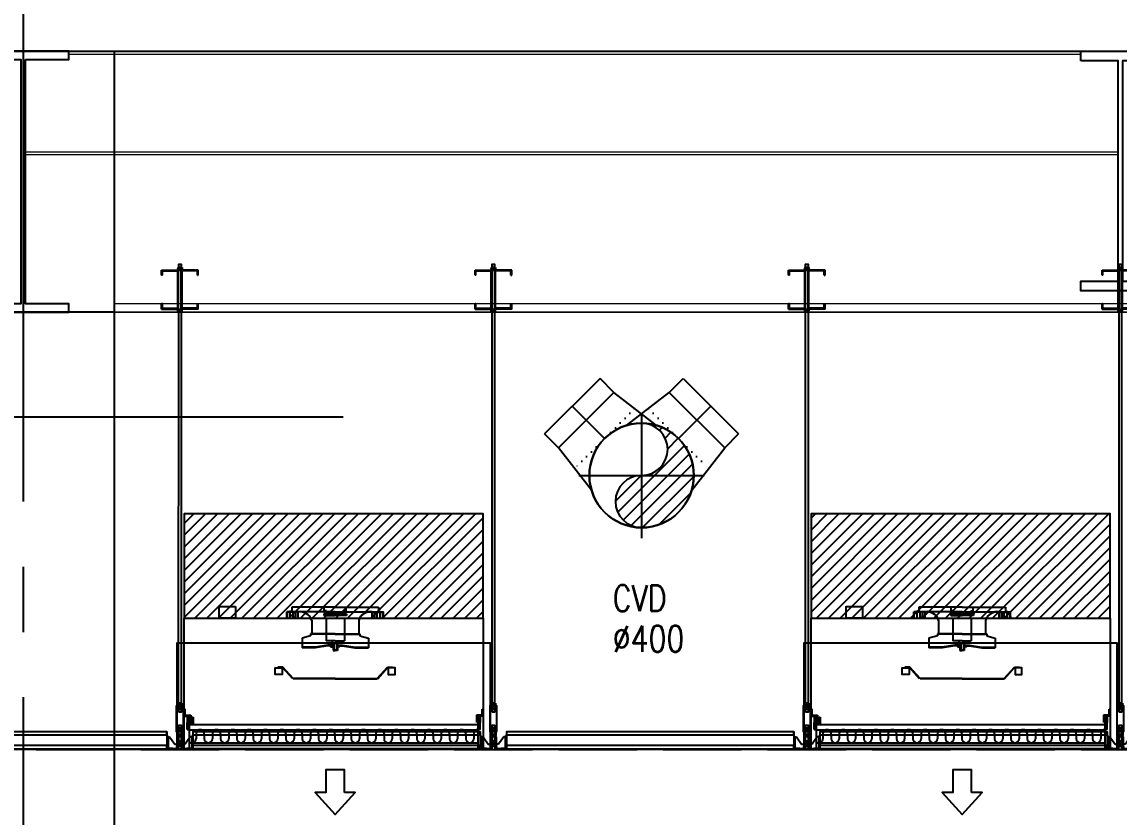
# Model space of a CAD drawing. Extents: x -18489 to 195597, y -1599 to 112111.
# Drawn here: x 20159.5 to 20579.5, y 27059.9 to 27364.5 of the extents above; entities that cross this region are included whole.
import ezdxf
from ezdxf.enums import TextEntityAlignment as Align
from ezdxf.xclip import XClip

# ---------------------------------------------------------------- set-up
doc = ezdxf.new("R2010")
doc.units = 0
doc.header["$LTSCALE"] = 100
doc.header["$XCLIPFRAME"] = 2
for name, pattern in [('188K-SM-07-F10-MECH-CR PIPE-Y2257103$0$AP6A-SM-08-FR1-001-A_AAS 210916$0$CENTER', [50.800000000000004, 31.75, -6.35, 6.35, -6.35]), ('188K-SM-07-F10-MECH-CR PIPE-Y2257103$0$AP6A-SM-08-FR1-001-A_AAS 210916$0$DOT', [0.25, 0, -0.25]), ('188K-SM-07-F10-MECH-CR PIPE-Y2257103$0$AP7P1-SM-08-FNN-300-ARCH-A(6.5)-Y2242201$0$AP6B-SM-08-FNN-300-1.5-ARCH(管橋)-Y2221203$0$14P7-Xfa-Sec-D$0$HIDDEN2', [0.1875, 0.125, -0.0625]), ('188K-SM-07-F10-MECH-CR PIPE-Y2257103$0$CENTER2', [1.125, 0.75, -0.125, 0.125, -0.125]), ('188K-SM-07-F10-MECH-CR PIPE-Y2257103$0$X-S-FAB_SL ALL$0$COL-CEN-LIN', [3.25, 2.5, -0.25, 0.25, -0.25]), ('188K-SM-07-F10-MECH-CR PIPE-Y2257103$0$X-S-FAB_SL ALL$0$HIDDEN', [0.4, 0.3, -0.1]), ('188K-SM-07-F10-MECH-CR PIPE-Y2257103$0$X-S-FAB_SL ALL$0$Wipeout_Contour', [1, 0, -1])]:
    doc.linetypes.add(name, pattern=pattern)
for name, color, linetype in [('188K-SM-07-F10-MECH-CR PIPE-Y2257103$0$0-CF-AAS-CVD', 140, 'Continuous'), ('188K-SM-07-F10-MECH-CR PIPE-Y2257103$0$0-CF-AAS-GEX', 5, 'Continuous'), ('188K-SM-07-F10-MECH-CR PIPE-Y2257103$0$0-dim', 7, 'Continuous'), ('188K-SM-07-F10-MECH-CR PIPE-Y2257103$0$0-FFU', 150, 'Continuous'), ('188K-SM-07-F10-MECH-CR PIPE-Y2257103$0$0-FIRE', 1, 'Continuous'), ('188K-SM-07-F10-MECH-CR PIPE-Y2257103$0$AP6A-SM-08-FR1-001-A_AAS 210916$0$0-Block Center-Line', 1, '188K-SM-07-F10-MECH-CR PIPE-Y2257103$0$AP6A-SM-08-FR1-001-A_AAS 210916$0$CENTER'), ('188K-SM-07-F10-MECH-CR PIPE-Y2257103$0$AP6A-SM-08-FR1-001-A_AAS 210916$0$0-Block Support-Line', 7, '188K-SM-07-F10-MECH-CR PIPE-Y2257103$0$AP6A-SM-08-FR1-001-A_AAS 210916$0$DOT'), ('188K-SM-07-F10-MECH-CR PIPE-Y2257103$0$AP7P1-SM-08-FNN-300-ARCH-A(6.5)-Y2242201$0$AP6B-SM-07-F45-ARCH-CBracing-Y2221203$0$AP6B-SM-08-FNN-320-8-ARCH-Y2221203$0$K-0-Ceil-Hand', 2, 'Continuous'), ('188K-SM-07-F10-MECH-CR PIPE-Y2257103$0$AP7P1-SM-08-FNN-300-ARCH-A(6.5)-Y2242201$0$AP6B-SM-07-F45-ARCH-CBracing-Y2221203$0$AP6B-SM-08-FNN-320-8-ARCH-Y2221203$0$K-A-SEC-150x65x20', 3, 'Continuous'), ('188K-SM-07-F10-MECH-CR PIPE-Y2257103$0$AP7P1-SM-08-FNN-300-ARCH-A(6.5)-Y2242201$0$K-0-Ceiling Grid', 1, 'Continuous'), ('188K-SM-07-F10-MECH-CR PIPE-Y2257103$0$Block Center-Line', 1, '188K-SM-07-F10-MECH-CR PIPE-Y2257103$0$CENTER2'), ('188K-SM-07-F10-MECH-CR PIPE-Y2257103$0$X-S-FAB_SL ALL$0$ASP_1', 1, 'Continuous'), ('188K-SM-07-F10-MECH-CR PIPE-Y2257103$0$X-S-FAB_SL ALL$0$ASP_8', 8, 'Continuous'), ('188K-SM-07-F10-MECH-CR PIPE-Y2257103$0$X-S-FAB_SL ALL$0$BEAM-S', 2, 'Continuous'), ('188K-SM-07-F10-MECH-CR PIPE-Y2257103$0$X-S-FAB_SL ALL$0$CCL', 15, '188K-SM-07-F10-MECH-CR PIPE-Y2257103$0$X-S-FAB_SL ALL$0$COL-CEN-LIN'), ('188K-SM-07-F10-MECH-CR PIPE-Y2257103$0$X-S-FAB_SL ALL$0$Hattch', 7, 'Continuous'), ('188K-SM-07-F10-MECH-CR PIPE-Y2257103$0$X-S-FAB_SL ALL$0$HID(UP)', 5, '188K-SM-07-F10-MECH-CR PIPE-Y2257103$0$X-S-FAB_SL ALL$0$HIDDEN'), ('188K-SM-07-F10-MECH-CR PIPE-Y2257103$0$X-S-FAB_SL ALL$0$S-BEAM', 7, 'Continuous')]:
    doc.layers.add(name, color=color, linetype=linetype)
doc.styles.add('188K-SM-07-F10-MECH-CR PIPE-Y2257103$0$T0', font='simplex.shx', dxfattribs={"width": 0.8, "bigfont": 'chineset.shx'})

# ---------------------------------------------------------------- blocks, each defined once
blk = doc.blocks.new('*U1997')
for p, q in [((-150.0000000000001, 475), (-150.0000000000001, 550)), ((-150.0000000000001, 550), (149.9999999999999, 550)), ((149.9999999999999, 475.0000000000001), (149.9999999999999, 550)), ((-175.4000000000001, 331.4511125339602), (-150.0000000000001, 475)), ((-150.0000000000001, 475), (149.9999999999999, 475.0000000000001)), ((175.4, 331.4511125339603), (149.9999999999999, 475.0000000000001))]:
    blk.add_line(p, q)
blk.add_circle((0, 0), 375)
at = {"layer": '188K-SM-07-F10-MECH-CR PIPE-Y2257103$0$AP6A-SM-08-FR1-001-A_AAS 210916$0$0-Block Center-Line'}
blk.add_line((0, 375), (-1.010333609296566e-13, 550), dxfattribs=at)
at = {"layer": '188K-SM-07-F10-MECH-CR PIPE-Y2257103$0$AP6A-SM-08-FR1-001-A_AAS 210916$0$0-Block Support-Line'}
blk.add_line((-167.6943203450526, 375), (167.6943203450525, 375.0000000000001), dxfattribs=at)
blk = doc.blocks.new('*U1942')
for p, q in [((-149.9999999999999, 300), (-149.9999999999999, 375)), ((-149.9999999999999, 375), (150.0000000000001, 375.0000000000001)), ((150.0000000000001, 300.0000000000001), (150.0000000000001, 375.0000000000001)), ((-175.4, 96.09807490267434), (-149.9999999999999, 300)), ((-149.9999999999999, 300), (150.0000000000001, 300.0000000000001)), ((175.4000000000002, 96.0980749026744), (150.0000000000001, 300.0000000000001))]:
    blk.add_line(p, q)
blk.add_circle((0, 0), 200)
at = {"layer": '188K-SM-07-F10-MECH-CR PIPE-Y2257103$0$AP6A-SM-08-FR1-001-A_AAS 210916$0$0-Block Center-Line'}
blk.add_line((-3.789561257387201e-14, 200), (6.143584435761057e-14, 375), dxfattribs=at)
at = {"layer": '188K-SM-07-F10-MECH-CR PIPE-Y2257103$0$AP6A-SM-08-FR1-001-A_AAS 210916$0$0-Block Support-Line'}
blk.add_line((-162.456969196282, 200), (162.4569691962822, 200.0000000000001), dxfattribs=at)
blk = doc.blocks.new('*U1944')
h = blk.add_hatch()
h.set_pattern_fill('ANSI31', color=256, scale=1.142857142857143, style=0)
h.set_pattern_definition([(44.99999999999999, (0, 1.898202538678397e-14), (-2.565787463162615, 2.565787463162614), [])])
h.paths.add_polyline_path([(-8.881784197001252e-16, -1.625366508051229e-13, 1), (0, 20.00000000000002, 0.4142135623730951), (-20, 1.865174681370263e-14, 0.4142135623730935), (3.552713678800501e-15, -19.99999999999987, -1)])
blk.add_circle((0, 1.898202538678397e-14), 20)
for centre, start, end in [((0, 9.999999999999874), 270, 90), ((0, -9.999999999999837), 90, 270)]:
    blk.add_arc(centre, 10.00000000000004, start, end)
at = {"layer": '188K-SM-07-F10-MECH-CR PIPE-Y2257103$0$Block Center-Line'}
for p, q in [((0, -23.99999999999998), (0, 24.00000000000001)), ((24, 1.898202538678397e-14), (-24, 1.898202538678397e-14))]:
    blk.add_line(p, q, dxfattribs=at)
blk = doc.blocks.new('*U1943')
for p, q in [((-149.9999999999999, 300), (-149.9999999999999, 375)), ((-149.9999999999999, 375), (150.0000000000001, 375.0000000000001)), ((150.0000000000001, 300.0000000000001), (150.0000000000001, 375.0000000000001)), ((-175.4, 96.09807490267434), (-149.9999999999999, 300)), ((-149.9999999999999, 300), (150.0000000000001, 300.0000000000001)), ((175.4000000000002, 96.0980749026744), (150.0000000000001, 300.0000000000001))]:
    blk.add_line(p, q)
blk.add_circle((0, 0), 200)
at = {"layer": '188K-SM-07-F10-MECH-CR PIPE-Y2257103$0$AP6A-SM-08-FR1-001-A_AAS 210916$0$0-Block Center-Line'}
blk.add_line((-3.789561257387201e-14, 200), (6.143584435761057e-14, 375), dxfattribs=at)
at = {"layer": '188K-SM-07-F10-MECH-CR PIPE-Y2257103$0$AP6A-SM-08-FR1-001-A_AAS 210916$0$0-Block Support-Line'}
blk.add_line((-162.456969196282, 200), (162.4569691962822, 200.0000000000001), dxfattribs=at)
blk = doc.blocks.new('188K-SM-07-F10-MECH-CR PIPE-Y2257103$0$X-S-FAB_SL ALL$0$A$C2e9ab586')
at = {"color": 254, "linetype": '188K-SM-07-F10-MECH-CR PIPE-Y2257103$0$X-S-FAB_SL ALL$0$Wipeout_Contour', "lineweight": 0, "ltscale": 176127.7493988387}
blk.add_wipeout([(-7928.885089606512, 1306.400013916515), (-7541.535081158334, 1306.400013916515), (-7541.535081158334, 1307.5000014011443), (-7928.885089606512, 1307.5000014011443)], dxfattribs=at).dxf.layer = '188K-SM-07-F10-MECH-CR PIPE-Y2257103$0$X-S-FAB_SL ALL$0$Hattch'
at = {"color": 254, "linetype": '188K-SM-07-F10-MECH-CR PIPE-Y2257103$0$X-S-FAB_SL ALL$0$Wipeout_Contour', "lineweight": 0, "ltscale": 177016.3576340145}
blk.add_wipeout([(-7141.385088157316, 1210.6999999900459), (-7911.385088157316, 1210.6999999900459), (-7911.385088157316, 1207.4999999999995), (-7141.385088157316, 1207.4999999999995)], dxfattribs=at).dxf.layer = '188K-SM-07-F10-MECH-CR PIPE-Y2257103$0$X-S-FAB_SL ALL$0$Hattch'
at = {"layer": '188K-SM-07-F10-MECH-CR PIPE-Y2257103$0$X-S-FAB_SL ALL$0$S-BEAM', "color": 8, "lineweight": 0}
blk.add_line((-7141.385088157316, 1207.5), (-7911.385088157316, 1207.5), dxfattribs=at)
at = {"color": 254, "linetype": '188K-SM-07-F10-MECH-CR PIPE-Y2257103$0$X-S-FAB_SL ALL$0$Wipeout_Contour', "lineweight": 0, "ltscale": 531000.4995562898}
blk.add_wipeout([(-7911.38508865831, 1210.6999999900445), (-7141.385086814001, 1210.6999999900445), (-7141.385086814001, 1267.89998228096), (-7525.435085470134, 1267.89998228096), (-7525.435085470134, 1219.3999947886305), (-7511.235087776528, 1219.3999947886305), (-7511.235087776528, 1215.6999985465436), (-7541.53508769579, 1215.6999985465436), (-7541.53508769579, 1219.3999947886305), (-7527.335090002184, 1219.3999947886305), (-7527.335090002184, 1267.89998228096), (-7911.38508865831, 1267.89998228096)], dxfattribs=at).dxf.layer = '188K-SM-07-F10-MECH-CR PIPE-Y2257103$0$X-S-FAB_SL ALL$0$Hattch'
at = {"layer": '188K-SM-07-F10-MECH-CR PIPE-Y2257103$0$X-S-FAB_SL ALL$0$S-BEAM', "color": 8, "lineweight": 0}
blk.add_line((-7141.385088157316, 1210.699999990044), (-7911.385088157316, 1210.699999990044), dxfattribs=at)
at = {"color": 254, "linetype": '188K-SM-07-F10-MECH-CR PIPE-Y2257103$0$X-S-FAB_SL ALL$0$Wipeout_Contour', "lineweight": 0, "ltscale": 352265.1727611265}
blk.add_wipeout([(-7945.435098702124, 1268.999975105195), (-7527.335090002183, 1268.999975105195), (-7527.335090002183, 1303.7999991282363), (-7541.535087695789, 1303.7999991282363), (-7541.535087695789, 1306.4000186999588), (-7928.885076134611, 1306.4000186999588), (-7928.885076134611, 1304.3000034667562), (-7945.435098702124, 1304.3000034667562)], dxfattribs=at).dxf.layer = '188K-SM-07-F10-MECH-CR PIPE-Y2257103$0$X-S-FAB_SL ALL$0$Hattch'
at = {"layer": '188K-SM-07-F10-MECH-CR PIPE-Y2257103$0$X-S-FAB_SL ALL$0$S-BEAM', "color": 8, "lineweight": 0}
blk.add_line((-7928.885088156538, 1306.40000965487), (-7541.53508815731, 1306.40000965487), dxfattribs=at)
at = {"color": 254, "linetype": '188K-SM-07-F10-MECH-CR PIPE-Y2257103$0$X-S-FAB_SL ALL$0$Wipeout_Contour', "lineweight": 0, "ltscale": 176148.5133407562}
blk.add_wipeout([(-7945.435098702124, 1267.899983491938), (-7527.335090002183, 1267.899983491938), (-7527.335090002183, 1268.999975105202), (-7945.435098702124, 1268.999975105202)], dxfattribs=at).dxf.layer = '188K-SM-07-F10-MECH-CR PIPE-Y2257103$0$X-S-FAB_SL ALL$0$Hattch'
at = {"layer": '188K-SM-07-F10-MECH-CR PIPE-Y2257103$0$X-S-FAB_SL ALL$0$S-BEAM', "color": 8, "lineweight": 0}
for p, q in [((-7945.435088157305, 1268.999990345124), (-7527.335088157328, 1268.999990345124)), ((-7945.435088157312, 1267.89998680455), (-7527.335088157328, 1267.89998680455))]:
    blk.add_line(p, q, dxfattribs=at)
blk = doc.blocks.new('188K-SM-07-F10-MECH-CR PIPE-Y2257103$0$X-S-FAB_SL ALL$0$A$Ceb448ab1')
at = {"layer": '188K-SM-07-F10-MECH-CR PIPE-Y2257103$0$X-S-FAB_SL ALL$0$CCL'}
blk.add_line((20160, 3600), (20160, 0), dxfattribs=at)
blk = doc.blocks.new('188K-SM-07-F10-MECH-CR PIPE-Y2257103$0$X-S-FAB_SL ALL')
at = {"layer": '188K-SM-07-F10-MECH-CR PIPE-Y2257103$0$X-S-FAB_SL ALL$0$ASP_1'}
blk.add_blockref('188K-SM-07-F10-MECH-CR PIPE-Y2257103$0$X-S-FAB_SL ALL$0$A$C2e9ab586', (23632.86368881111, -73288.97692126504), dxfattribs=at)
blk.add_line((-2728.521399346166, -71981.47692126504), (19076.47860110087, -71981.47692126504), dxfattribs=at)
at = {"layer": '188K-SM-07-F10-MECH-CR PIPE-Y2257103$0$X-S-FAB_SL ALL$0$ASP_8'}
blk.add_line((15721.47860065383, -72848.97692126504), (15721.47860065383, -71981.47692126504), dxfattribs=at)
at = {"layer": '188K-SM-07-F10-MECH-CR PIPE-Y2257103$0$X-S-FAB_SL ALL$0$BEAM-S'}
for points in [[(15687.32860065383, -71984.67692126504), (15703.97860065383, -71984.67692126504), (15703.97860065383, -71981.47692126504), (15668.97860065383, -71981.47692126504), (15668.97860065383, -71984.67692126504), (15685.62860065384, -71984.67692126504), (15685.62860065384, -72078.27692126505), (15668.97860065383, -72078.27692126505), (15668.97860065383, -72081.47692126504), (15703.97860065383, -72081.47692126504), (15703.97860065383, -72078.27692126505), (15687.32860065383, -72078.27692126505)], [(16091.32860065383, -71985.17692126503), (16091.32860065383, -71981.47692126503), (16121.62860065384, -71981.47692126504), (16121.62860065384, -71985.17692126503), (16107.32860065383, -71985.17692126503), (16107.32860065383, -72069.57692126505), (16121.62860065384, -72069.57692126505), (16121.62860065384, -72073.27692126505), (16091.32860065383, -72073.27692126505), (16091.32860065383, -72069.57692126505), (16105.62860065384, -72069.57692126505), (16105.62860065384, -71985.17692126503)]]:
    blk.add_lwpolyline(points, close=True, dxfattribs=at)
at = {"layer": '188K-SM-07-F10-MECH-CR PIPE-Y2257103$0$X-S-FAB_SL ALL$0$HID(UP)', "linetype": '188K-SM-07-F10-MECH-CR PIPE-Y2257103$0$X-S-FAB_SL ALL$0$HIDDEN'}
blk.add_line((-2628.521399346166, -72248.97692126504), (19076.47860110087, -72248.97692126504), dxfattribs=at)
at = {"layer": '188K-SM-07-F10-MECH-CR PIPE-Y2257103$0$X-S-FAB_SL ALL$0$CCL'}
blk.add_blockref('188K-SM-07-F10-MECH-CR PIPE-Y2257103$0$X-S-FAB_SL ALL$0$A$Ceb448ab1', (-4473.521399346166, -73553.97692126501), dxfattribs=at)
blk = doc.blocks.new('188K-SM-07-F10-MECH-CR PIPE-Y2257103$0$AP6A-SM-08-FNN-320-A(5)-ARCH-L201201$0$HFFU-22')
at = {"layer": '188K-SM-07-F10-MECH-CR PIPE-Y2257103$0$0-FFU', "color": 8}
for p, q in [((420.8379599315376, 502.7500000000018), (420.8379599315376, 524.75)), ((605.8379599315376, 524.75), (420.8379599315376, 524.75)), ((422.8379599315376, 500.7500000000009), (422.8379599315376, 522.7500000000018)), ((444.8379599315376, 522.7500000000018), (422.8379599315376, 522.7500000000018)), ((439.6128099640191, 526), (430.6128099640191, 526)), ((430.6128099640191, 526), (430.6128099640191, 524.75)), ((433.8379599315376, 500.7500000000009), (433.8379599315376, 524.75)), ((439.6128099640191, 541.75), (439.6128099640191, 526)), ((605.8379599315376, 541.75), (439.6128099640191, 541.75)), ((444.8379599315376, 500.7500000000009), (444.8379599315376, 522.7500000000018)), ((446.8379599315413, 502.7500000000018), (446.8379599315413, 524.75)), ((454.8379599315376, 500.7500000000009), (454.8379599315376, 524.75)), ((463.8379599315376, 500.7500000000009), (463.8379599315376, 524.75)), ((605.8379599315376, 517.0000000000009), (562.6128099640191, 517.0000000000009)), ((562.6128099640191, 517.0000000000009), (562.6128099640191, 510)), ((562.6128099640191, 510), (605.8379599315376, 510)), ((563.6128099640191, 528), (563.6128099640191, 541.75)), ((572.6128099640191, 528), (563.6128099640191, 528)), ((572.6128099640191, 524.75), (572.6128099640191, 528)), ((605.8379599315376, 541.75), (772.0631098990598, 541.75)), ((605.8379599315376, 524.75), (790.8379599315376, 524.75)), ((605.8379599315376, 517.0000000000009), (649.0631098990561, 517.0000000000009)), ((649.0631098990561, 510), (605.8379599315376, 510)), ((639.0631098990561, 528), (648.0631098990561, 528)), ((639.0631098990561, 524.75), (639.0631098990561, 528)), ((648.0631098990561, 528), (648.0631098990561, 541.75)), ((649.0631098990561, 517.0000000000009), (649.0631098990561, 510)), ((747.8379599315376, 500.7500000000009), (747.8379599315376, 524.75)), ((756.8379599315413, 500.7500000000009), (756.8379599315413, 524.75)), ((764.8379599315376, 502.7500000000018), (764.8379599315376, 524.75)), ((766.8379599315413, 500.7500000000009), (766.8379599315413, 522.7500000000018)), ((766.8379599315413, 522.7500000000018), (788.8379599315376, 522.7500000000018)), ((772.0631098990598, 541.75), (772.0631098990598, 526)), ((772.0631098990598, 526), (781.0631098990561, 526)), ((777.8379599315376, 500.7500000000009), (777.8379599315376, 524.75)), ((781.0631098990561, 526), (781.0631098990561, 524.75)), ((788.8379599315376, 500.7500000000009), (788.8379599315376, 522.7500000000018)), ((790.8379599315376, 502.7500000000018), (790.8379599315376, 524.75)), ((416.8379599315413, 500.7500000000009), (416.8379599315413, 502.7500000000018)), ((416.8379599315413, 502.7500000000018), (420.8379599315376, 502.7500000000018)), ((450.8379599315376, 502.7500000000018), (446.8379599315413, 502.7500000000018)), ((450.8379599315376, 500.7500000000009), (450.8379599315376, 502.7500000000018)), ((515.8379599315376, 492.242530372926), (515.8379599315376, 438.75)), ((695.8379599315376, 492.242530372926), (695.8379599315376, 438.75)), ((760.8379599315376, 500.7500000000009), (760.8379599315376, 502.7500000000018)), ((760.8379599315376, 502.7500000000018), (764.8379599315376, 502.7500000000018)), ((794.8379599315376, 502.7500000000018), (790.8379599315376, 502.7500000000018)), ((794.8379599315376, 500.7500000000009), (794.8379599315376, 502.7500000000018)), ((511.8379599315413, 432.7500000000018), (478.8379599315376, 423.75)), ((511.8379599315413, 440.7500000000009), (511.8379599315413, 432.7500000000018)), ((605.8379599315376, 440.7500000000009), (511.8379599315413, 440.7500000000009)), ((605.8379599315376, 438.75), (515.8379599315376, 438.75)), ((605.8379599315376, 440.7500000000009), (699.8379599315376, 440.7500000000009)), ((605.8379599315376, 438.75), (695.8379599315376, 438.75)), ((699.8379599315376, 440.7500000000009), (699.8379599315376, 432.7500000000018)), ((699.8379599315376, 432.7500000000018), (732.8379599315376, 423.75))]:
    blk.add_line(p, q, dxfattribs=at)
at = {"layer": '188K-SM-07-F10-MECH-CR PIPE-Y2257103$0$0-FFU'}
for p, q in [((570.8379599315376, 500.7500000000009), (570.8379599315376, 413.75)), ((640.8379599315376, 500.7500000000009), (640.8379599315376, 413.75)), ((478.8379599315376, 423.75), (478.8379599315376, 386.75)), ((732.8379599315376, 423.75), (732.8379599315376, 386.75)), ((529.8379599315376, 388.75), (478.8379599315376, 388.75)), ((529.8379599315376, 386.75), (478.8379599315376, 386.75)), ((577.8379599315376, 396.75), (529.8379599315376, 388.75)), ((578.1667579061468, 394.7772121523449), (530.1667579061505, 386.7772121523449)), ((605.8379599315376, 413.75), (570.8379599315376, 413.75)), ((600.8379599315376, 396.75), (577.8379599315376, 396.75)), ((600.8379599315376, 394.75), (577.8379599315376, 394.75)), ((587.6128099640191, 394.75), (587.6128099640191, 391)), ((587.6128099640191, 391), (597.6128099640191, 391)), ((593.8379599315376, 413.75), (593.8379599315376, 404.75)), ((605.8379599315376, 404.75), (593.8379599315376, 404.75)), ((597.6128099640191, 391), (597.6128099640191, 376)), ((597.6128099640191, 378), (605.8379599315376, 378)), ((600.8379599315376, 404.75), (600.8379599315376, 378)), ((605.8379599315376, 413.75), (640.8379599315376, 413.75)), ((605.8379599315376, 404.75), (617.8379599315376, 404.75)), ((614.0631098990561, 378), (605.8379599315376, 378)), ((610.8379599315376, 404.75), (610.8379599315376, 378)), ((610.8379599315376, 396.75), (633.8379599315376, 396.75)), ((610.8379599315376, 394.75), (633.8379599315376, 394.75)), ((624.0631098990561, 391), (614.0631098990561, 391)), ((614.0631098990561, 391), (614.0631098990561, 376)), ((617.8379599315376, 413.75), (617.8379599315376, 404.75)), ((624.0631098990561, 394.75), (624.0631098990561, 391)), ((633.5091619569321, 394.7772121523449), (681.5091619569284, 386.7772121523449)), ((633.8379599315376, 396.75), (681.8379599315413, 388.75)), ((681.8379599315413, 388.75), (732.8379599315376, 388.75)), ((681.8379599315413, 386.75), (732.8379599315376, 386.75)), ((597.6128099640191, 376), (605.8379599315376, 376)), ((614.0631098990561, 376), (605.8379599315376, 376)), ((405.6128099640191, 312.6819230769324), (386.6128099640227, 312.6819230769324)), ((404.7266843317047, 310.6819230769324), (386.6128099640227, 310.6819230769324)), ((443.1313718945457, 268.3382931999658), (404.7266843317047, 310.6819230769324)), ((444.6128099640191, 269.6819230769324), (405.6128099640191, 312.6819230769324)), ((767.0631098990598, 269.6819230769324), (806.0631098990561, 312.6819230769324)), ((768.5445479685295, 268.3382931999658), (806.9492355313705, 310.6819230769324)), ((806.0631098990561, 312.6819230769324), (825.0631098990561, 312.6819230769324)), ((806.9492355313705, 310.6819230769324), (825.0631098990561, 310.6819230769324)), ((605.8379599315376, 269.6819230769324), (444.6128099640191, 269.6819230769324)), ((605.8379599315376, 267.6819230769324), (444.6128099640191, 267.6819230769324)), ((605.8379599315376, 269.6819230769324), (767.0631098990598, 269.6819230769324)), ((605.8379599315376, 267.6819230769324), (767.0631098990598, 267.6819230769324)), ((27.5, 151.6704807692286), (27.5, 124.2909230769292)), ((31.41136538461433, 151.6704807692286), (27.5, 151.6704807692286)), ((31.41136538461433, 128.2022884615435), (31.41136538461433, 151.6704807692286)), ((31.41136538461433, 128.2022884615435), (52.75037782354048, 128.2022884615435)), ((52.75037782354048, 128.2022884615435), (52.75037782354048, 100.822730769235)), ((1168.588634615386, 128.2022884615435), (1147.249622176474, 128.2022884615435)), ((1147.249622176474, 128.2022884615435), (1147.249622176474, 100.822730769235)), ((1168.588634615386, 151.6704807692286), (1172.5, 151.6704807692286)), ((1168.588634615386, 128.2022884615435), (1168.588634615386, 151.6704807692286)), ((1172.5, 151.6704807692286), (1172.5, 124.2909230769292)), ((27.5, 124.2909230769292), (48.83901243892615, 124.2909230769292)), ((39.06059897739033, 120.3795576923221), (42.97196436201921, 120.3795576923221)), ((39.06059897739033, 120.3795576923221), (39.06059897739033, 100.822730769235)), ((39.06059897739033, 73.44317307692836), (39.06059897739033, 100.822730769235)), ((42.97196436201921, 120.3795576923221), (42.97196436201921, 100.822730769235)), ((42.97196436201921, 116.4681923077005), (48.83901243892615, 116.4681923077005)), ((42.97196436201921, 100.822730769235), (58.61742590048016, 100.822730769235)), ((42.97196436201921, 73.44317307692836), (42.97196436201921, 96.91136538461524)), ((42.97196436201921, 96.91136538461524), (62.5287912850763, 96.91136538461524)), ((47.05682692307164, 93), (1152.943173076928, 93)), ((47.05682692307164, 93), (47.05682692307164, 0)), ((48.83901243892615, 124.2909230769292), (48.83901243892615, 100.822730769235)), ((52.75037782354048, 116.4681923077005), (58.61742590048016, 116.4681923077005)), ((58.61742590048016, 120.3795576923221), (58.61742590048016, 100.822730769235)), ((58.61742590048016, 120.3795576923221), (62.5287912850763, 120.3795576923221)), ((62.5287912850763, 120.3795576923221), (62.5287912850763, 96.91136538461524)), ((1147.249622176474, 116.4681923077005), (1156.382574099553, 116.4681923077005)), ((1172.5, 124.2909230769292), (1151.160987561088, 124.2909230769292)), ((1151.160987561088, 124.2909230769292), (1151.160987561088, 100.822730769235)), ((1157.02803563801, 116.4681923077005), (1151.160987561088, 116.4681923077005)), ((1156.382574099553, 120.3795576923221), (1152.471208714938, 120.3795576923221)), ((1152.471208714938, 120.3795576923221), (1152.471208714938, 96.91136538461524)), ((1157.02803563801, 96.91136538461524), (1152.471208714938, 96.91136538461524)), ((1152.943173076928, 0), (1152.943173076928, 93)), ((1156.382574099553, 120.3795576923221), (1156.382574099553, 100.822730769235)), ((1157.02803563801, 100.822730769235), (1156.382574099553, 100.822730769235)), ((1160.939401022624, 120.3795576923221), (1157.02803563801, 120.3795576923221)), ((1157.02803563801, 120.3795576923221), (1157.02803563801, 100.822730769235)), ((1157.02803563801, 73.44317307692836), (1157.02803563801, 96.91136538461524)), ((1160.939401022624, 120.3795576923221), (1160.939401022624, 100.822730769235)), ((1160.939401022624, 73.44317307692836), (1160.939401022624, 100.822730769235)), ((39.06059897739033, 73.44317307692836), (42.97196436201921, 73.44317307692836)), ((47.05682692307164, 73), (1152.943173076928, 73)), ((72.99748076929609, 57.3545384615436), (72.99748076929609, 38.42028846153698)), ((104.2884038462071, 57.3545384615436), (104.2884038462071, 38.42028846153698)), ((135.5793269231399, 57.3545384615436), (135.5793269231399, 38.42028846153698)), ((166.8702500000509, 57.3545384615436), (166.8702500000509, 38.42028846153698)), ((198.1611730769837, 57.3545384615436), (198.1611730769837, 38.42028846153698)), ((229.4520961538947, 57.3545384615436), (229.4520961538947, 38.42028846153698)), ((260.7430192308093, 57.3545384615436), (260.7430192308093, 38.42028846153698)), ((292.0339423077239, 57.3545384615436), (292.0339423077239, 38.42028846153698)), ((323.3248653846531, 57.3545384615436), (323.3248653846531, 38.42028846153698)), ((354.6157884615677, 57.3545384615436), (354.6157884615677, 38.42028846153698)), ((385.9067115384823, 57.3545384615436), (385.9067115384823, 38.42028846153698)), ((417.1976346154006, 57.3545384615436), (417.1976346154006, 38.42028846153698)), ((448.4885576923261, 57.3545384615436), (448.4885576923261, 38.42028846153698)), ((479.7794807692444, 57.3545384615436), (479.7794807692444, 38.42028846153698)), ((511.0704038461699, 57.3545384615436), (511.0704038461699, 38.42028846153698)), ((542.3613269230882, 57.3545384615436), (542.3613269230882, 38.42028846153698)), ((573.6522499999992, 57.3545384615436), (573.6522499999992, 38.42028846153698)), ((604.9431730769138, 57.3545384615436), (604.9431730769138, 38.42028846153698)), ((636.234096153843, 57.3545384615436), (636.234096153843, 38.42028846153698)), ((667.5250192307576, 57.3545384615436), (667.5250192307576, 38.42028846153698)), ((698.8159423076868, 57.3545384615436), (698.8159423076868, 38.42028846153698)), ((730.1068653846014, 57.3545384615436), (730.1068653846014, 38.42028846153698)), ((761.397788461516, 57.3545384615436), (761.397788461516, 38.42028846153698)), ((792.6887115384307, 57.3545384615436), (792.6887115384307, 38.42028846153698)), ((823.9796346153598, 57.3545384615436), (823.9796346153598, 38.42028846153698)), ((855.2705576922745, 57.3545384615436), (855.2705576922745, 38.42028846153698)), ((886.5614807691927, 57.3545384615436), (886.5614807691927, 38.42028846153698)), ((917.8524038461037, 57.3545384615436), (917.8524038461037, 38.42028846153698)), ((949.1433269230365, 57.3545384615436), (949.1433269230365, 38.42028846153698)), ((980.4342499999475, 57.3545384615436), (980.4342499999475, 38.42028846153698)), ((1011.72517307688, 57.3545384615436), (1011.72517307688, 38.42028846153698)), ((1043.016096153791, 57.3545384615436), (1043.016096153791, 38.42028846153698)), ((1074.307019230706, 57.3545384615436), (1074.307019230706, 38.42028846153698)), ((1105.597942307621, 57.3545384615436), (1105.597942307621, 38.42028846153698)), ((1136.88886538455, 57.3545384615436), (1136.88886538455, 38.42028846153698)), ((1160.939401022624, 73.44317307692836), (1157.02803563801, 73.44317307692836)), ((47.05682692307164, 22.31807692306847), (1152.943173076928, 22.31807692306847))]:
    blk.add_line(p, q, dxfattribs=at)
at = {"layer": '188K-SM-07-F10-MECH-CR PIPE-Y2257103$0$0-FFU', "color": 8}
blk.add_lwpolyline([(224.3876599965151, 544.8000000000029), (224.3876599965151, 499.8000000000029), (161.5876599965122, 499.8000000000029), (161.5876599965122, 544.8000000000029)], close=True, dxfattribs=at)
at = {"layer": '188K-SM-07-F10-MECH-CR PIPE-Y2257103$0$0-FFU'}
for points in [[(27.5, 500), (1172.5, 500), (1172.5, 0), (27.5, 0)], [(402.6128099640191, 309.6819230769324), (402.6128099640191, 284.6819230769324), (376.6128099640227, 284.6819230769324), (376.6128099640227, 309.6819230769324)], [(809.0631098990561, 309.6819230769324), (809.0631098990561, 284.6819230769324), (835.0631098990561, 284.6819230769324), (835.0631098990561, 309.6819230769324)]]:
    blk.add_lwpolyline(points, close=True, dxfattribs=at)
at = {"layer": '188K-SM-07-F10-MECH-CR PIPE-Y2257103$0$0-FFU', "flags": 128}
blk.add_lwpolyline([(641.7880275352727, -167.4521022697118), (641.7880275352727, -80.61375713375764), (569.8878923278098, -80.61375713376401), (569.8878923278098, -167.4521022697118), (529.1637991912612, -167.4521022697118), (605.8379599315376, -251.9634432356879), (682.5121206718322, -167.4521022697118)], close=True, dxfattribs=at)
at = {"layer": '188K-SM-07-F10-MECH-CR PIPE-Y2257103$0$0-FFU', "color": 8}
for centre, start, end in [((471.5014050132195, 479.1645187696922), 16.43454690004459, 99.54285054261797), ((471.5014050132195, 478.1645187696931), 16.43454690004459, 99.54285054261797), ((740.1745148498594, 479.1645187696922), 80.45714945738202, 163.5654530999554), ((740.1745148498594, 478.1645187696931), 80.45714945738202, 163.5654530999554)]:
    blk.add_arc(centre, 46.22514996751488, start, end, dxfattribs=at)
at = {"layer": '188K-SM-07-F10-MECH-CR PIPE-Y2257103$0$0-FFU'}
for centre, radius, start, end in [((88.64294230774976, 57.3545384615436), 15.64546153846159, 0, 180), ((151.2247884615936, 57.3545384615436), 15.64546153846159, 0, 180), ((213.8066346154374, 57.3545384615436), 15.64546153846159, 0, 180), ((276.3884807692702, 57.3545384615436), 15.64546153846159, 0, 180), ((338.970326923114, 57.3545384615436), 15.64546153846159, 0, 180), ((401.5521730769578, 57.3545384615436), 15.64546153846159, 0, 180), ((464.1340192307835, 57.3545384615436), 15.64546153846159, 0, 180), ((526.7158653846273, 57.3545384615436), 15.64546153846159, 0, 180), ((589.2977115384565, 57.3545384615436), 15.64546153846159, 0, 180), ((651.8795576923003, 57.3545384615436), 15.64546153846159, 0, 180), ((714.4614038461441, 57.3545384615436), 15.64546153846159, 0, 180), ((777.0432499999733, 57.3545384615436), 15.64546153846159, 0, 180), ((839.6250961538171, 57.3545384615436), 15.64546153846159, 0, 180), ((902.2069423076609, 57.3545384615436), 15.64546153846159, 0, 180), ((964.7887884614902, 57.3545384615436), 15.64546153846159, 0, 180), ((1027.370634615334, 57.3545384615436), 15.64546153846159, 0, 180), ((1089.952480769167, 57.3545384615436), 15.64546153846159, 0, 180), ((1152.534326923011, 57.3545384615436), 15.64546153846159, 88.50258006531709, 180), ((57.35201923083514, 38.42028846153698), 15.64546153846148, 228.85015310932, 0), ((119.9338653846789, 38.42028846153698), 15.64546153846148, 180, 0), ((182.5157115385082, 38.42028846153698), 15.64546153846148, 180, 0), ((245.097557692352, 38.42028846153698), 15.64546153846148, 180, 0), ((307.6794038461958, 38.42028846153698), 15.64546153846148, 180, 0), ((370.261250000025, 38.42028846153698), 15.64546153846148, 180, 0), ((432.8430961538688, 38.42028846153698), 15.64546153846148, 180, 0), ((495.4249423076981, 38.42028846153698), 15.64546153846148, 180, 0), ((558.0067884615419, 38.42028846153698), 15.64546153846148, 180, 0), ((620.5886346153857, 38.42028846153698), 15.64546153846148, 180, 0), ((683.1704807692186, 38.42028846153698), 15.64546153846148, 180, 0), ((745.7523269230624, 38.42028846153698), 15.64546153846148, 180, 0), ((808.3341730769062, 38.42028846153698), 15.64546153846148, 180, 0), ((870.9160192307318, 38.42028846153698), 15.64546153846148, 180, 0), ((933.4978653845756, 38.42028846153698), 15.64546153846148, 180, 0), ((996.0797115384048, 38.42028846153698), 15.64546153846148, 180, 0), ((1058.661557692249, 38.42028846153698), 15.64546153846148, 180, 0), ((1121.243403846092, 38.42028846153698), 15.64546153846148, 180, 0)]:
    blk.add_arc(centre, radius, start, end, dxfattribs=at)
at = {"layer": 'DefPoints'}
blk.add_lwpolyline([(0, 0), (1200, 0), (1200, 405), (0, 405)], close=True, dxfattribs=at)
blk = doc.blocks.new('188K-SM-07-F10-MECH-CR PIPE-Y2257103$0$A$C5898b841')
h = blk.add_hatch()
h.set_pattern_fill('ANSI31', color=256)
h.set_pattern_definition([(45, (0, 0), (-2.245064030267288, 2.245064030267288), [])])
h.paths.add_polyline_path([(-58.38959739421807, 49.99999999999909), (56.11040260578193, 49.99999999999909), (56.11040260578193, 89.99999999999909), (-58.38959739421807, 89.99999999999909)])
blk.add_lwpolyline([(-58.38959739421807, 49.99999999999909), (56.11040260578193, 49.99999999999909), (56.11040260578193, 89.99999999999909), (-58.38959739421807, 89.99999999999909)], close=True)
at = {"layer": '188K-SM-07-F10-MECH-CR PIPE-Y2257103$0$0-FFU', "xscale": 0.1, "yscale": 0.1, "zscale": 0.1}
blk.add_blockref('188K-SM-07-F10-MECH-CR PIPE-Y2257103$0$AP6A-SM-08-FNN-320-A(5)-ARCH-L201201$0$HFFU-22', (-61.13959739421807, -9.094947017729282e-13), dxfattribs=at)
blk = doc.blocks.new('188K-SM-07-F10-MECH-CR PIPE-Y2257103$0$AP7P1-SM-08-FNN-300-ARCH-A(6.5)-Y2242201$0$Ceil-4T')
for p, q in [((0.4499999999970896, 5.099999999998545), (0, 5.099999999998545)), ((0, 5.099999999998545), (0, 0)), ((0.4499999999970896, 4.80000000000291), (0.4499999999970896, 5.099999999998545)), ((0.4499999999970896, 4.80000000000291), (0.4499999999970896, 0.3300000000017462)), ((0.4499999999970896, 4.80000000000291), (1.05000000000291, 4.80000000000291)), ((1.05000000000291, 4.80000000000291), (3, 2.05000000000291)), ((3.94999999999709, 4.799999999981083), (3.94999999999709, 0.2973217312319321)), ((4.299999999999272, 5.099999999976717), (4.25, 5.099999999976717)), ((5.75, 5.099999999976717), (5.699999999998909, 5.099999999976717)), ((6.05000000000291, 4.799999999981083), (6.05000000000291, 0.2973217312246561)), ((8.94999999999709, 4.80000000000291), (7, 2.05000000000291)), ((9.55000000000291, 4.80000000000291), (8.94999999999709, 4.80000000000291)), ((9.55000000000291, 5.099999999998545), (10, 5.099999999998545)), ((9.55000000000291, 4.80000000000291), (9.55000000000291, 5.099999999998545)), ((9.55000000000291, 4.80000000000291), (9.55000000000291, 0.2799999999988358)), ((10, 5.099999999998545), (10, 0)), ((2.19999999999709, 0.3300000000017462), (0, 0.3300000000017462)), ((0, 0.25), (2.200000000002547, 0.25)), ((2.200000000004366, 0), (0, 0)), ((0.5999999999985448, 0.3300000000017462), (2.200000000002547, 0.3300000000090222)), ((3, 2.05000000000291), (3.94999999999709, 2.05000000000291)), ((3.94999999999709, 1.549999999981083), (3.75, 0.8799999999755528)), ((3.75, 0.8799999999755528), (3.94999999999709, 0.8799999999755528)), ((3.75, 0.8799999999755528), (3.75, 0.2499999999781721)), ((3.94999999999709, 0.8799999999755528), (3.94999999999709, 1.549999999981083)), ((3.94999999999709, 0.8799999999755528), (3.94999999999709, 0.4499999999752617)), ((7, 2.05000000000291), (6.05000000000291, 2.05000000000291)), ((6.05000000000291, 1.549999999981083), (6.25, 0.8799999999755528)), ((6.05000000000291, 0.8799999999755528), (6.05000000000291, 1.549999999981083)), ((6.25, 0.8799999999755528), (6.05000000000291, 0.8799999999755528)), ((6.05000000000291, 0.8799999999755528), (6.05000000000291, 0.4499999999752617)), ((6.25, 0.8799999999755528), (6.25, 0.2499999999781721)), ((7.799999999995634, 0.3300000000090222), (10, 0.3300000000017462)), ((10, 0.25), (7.799999999995634, 0.25)), ((10, 0), (7.799999999997453, 0))]:
    blk.add_line(p, q)
for points in [[(5.579999999999927, 0.09999999999854481), (5.539999999999054, 0.09999999999854481, -0.4142135623730951), (5.5, 0.1399999999994179), (5.5, 0.5800000000017462, -0.4142135623730951), (5.520000000000437, 0.5999999999985448), (5.81999999999789, 0.5999999999985448, 0.4142135623731159), (5.839999999998327, 0.6200000000026193), (5.839999999998327, 1.19999999999709, 0.4142135623730951), (5.739999999997963, 1.299999999995634), (4.260000000000218, 1.299999999995634, 0.4142135623730951), (4.159999999999854, 1.19999999999709), (4.159999999999854, 0.6200000000026193, 0.4142135623730951), (4.180000000000291, 0.5999999999985448), (4.479999999999563, 0.5999999999985448, -0.4142135623730951), (4.5, 0.5800000000017462), (4.5, 0.1399999999994179, -0.4142135623730951), (4.459999999999127, 0.09999999999854481), (4.420000000000073, 0.09999999999854481, 0.4142135623730951), (4.399999999999636, 0.08000000000174623), (4.399999999999636, 0.04000000000087311, -0.4142135623730951), (4.360000000000582, 0), (2.24000000000342, 0, -0.4142135623730951), (2.200000000002547, 0.04000000000087311), (2.200000000002547, 0.25), (2.200000000002547, 0.2799999999988358, -0.4142135623730951), (2.250000000001819, 0.3300000000017462), (2.270000000002256, 0.3300000000017462, -0.4142135623730783), (2.320000000003347, 0.2799999999988358), (2.320000000003347, 0.2699999999967986, 0.4142135623731367), (2.340000000001965, 0.25), (3.865000000001601, 0.25, 0.4142135623730951), (3.965000000000146, 0.3499999999985448), (3.965000000000146, 1.479999999995925, -0.4142135623730951), (3.985000000000582, 1.5), (4.199999999998909, 1.5, 0.4142135623730951), (4.299999999999272, 1.599999999998545), (4.299999999999272, 5.400000000001455, 0.4142135623730951), (4.199999999998909, 5.5), (3.960000000000946, 5.5, -0.4142135623730953), (3.940000000000509, 5.519999999996799), (3.940000000000509, 6.760000000002037, -0.4142135623730951), (3.980000000001382, 6.80000000000291), (4.459999999999127, 6.80000000000291, -0.4142135623730951), (4.5, 6.760000000002037), (4.5, 6.419999999998254, -0.4142135623730951), (4.479999999999563, 6.400000000001455), (4.180000000000291, 6.400000000001455, 0.4142135623730951), (4.159999999999854, 6.379999999997381), (4.159999999999854, 5.80000000000291, 0.4142135623730969), (4.260000000000218, 5.69999999999709), (5.739999999999782, 5.69999999999709, 0.4142135623730984), (5.839999999998327, 5.80000000000291), (5.839999999998327, 6.379999999997381, 0.4142135623730951), (5.819999999999709, 6.400000000001455), (5.520000000000437, 6.400000000001455, -0.4142135623730951), (5.5, 6.419999999998254), (5.5, 6.760000000002037, -0.4142135623730951), (5.539999999999054, 6.80000000000291), (6.019999999998618, 6.80000000000291, -0.4142135623730951), (6.059999999999491, 6.760000000002037), (6.059999999999491, 5.519999999996799, -0.414213562373094), (6.039999999999054, 5.5), (5.799999999999272, 5.5, 0.4142135623730948), (5.699999999998909, 5.400000000001455), (5.699999999998909, 1.599999999998545, 0.4142135623730951), (5.799999999999272, 1.5), (6.014999999999418, 1.5, -0.4142135623730951), (6.034999999998035, 1.479999999995925), (6.034999999998035, 0.3499999999985448, 0.4142135623730951), (6.134999999998399, 0.25), (7.659999999996217, 0.25, 0.4142135623731367), (7.679999999996653, 0.2699999999967986), (7.679999999996653, 0.2799999999988358, -0.4142135623730867), (7.729999999997744, 0.3300000000017462), (7.749999999996362, 0.3300000000017462, -0.4142135623730951), (7.799999999997453, 0.2799999999988358), (7.799999999997453, 0.25), (7.799999999997453, 0.04000000000087311, -0.4142135623730951), (7.75999999999658, 0), (5.639999999999418, 0, -0.4142135623730951), (5.600000000000364, 0.04000000000087311), (5.600000000000364, 0.08000000000174623, 0.4142135623730951)], [(4.520000000000437, 5.5, 0.4142135623730945), (4.420000000000073, 5.400000000001455), (4.420000000000073, 5.19999999999709, 0.4142135623730867), (4.520000000000437, 5.099999999991269), (5.479999999999563, 5.099999999991269, 0.4142135623731117), (5.579999999999927, 5.19999999999709), (5.579999999999927, 5.400000000001455, 0.4142135623730951), (5.479999999999563, 5.5)], [(5.579999999999927, 3.238292140013073, -0.6847176655520584), (5.406153846153757, 3.17086258000927, 0.4410580416328678), (4.593846153846243, 3.17086258000927, -0.6847176655520516), (4.420000000000073, 3.238292140013073), (4.420000000000073, 4.375), (4.420000000000073, 4.799999999995634, -0.4142135623731033), (4.520000000000437, 4.899999999994179), (5.479999999999563, 4.899999999994179, -0.4142135623730868), (5.579999999999927, 4.799999999995634), (5.579999999999927, 4.375)], [(5, 1.5), (5.479999999999563, 1.5, 0.4142135623730951), (5.579999999999927, 1.599999999998545), (5.579999999999927, 2.361707859978196, 0.684717665552055), (5.406153846153757, 2.429137419981998, -0.4410580416328623), (4.593846153846243, 2.429137419981998, 0.6847176655520786), (4.420000000000073, 2.361707859978196), (4.420000000000073, 1.599999999998545, 0.4142135623730992), (4.520000000000437, 1.5)]]:
    blk.add_lwpolyline(points, format="xyb", close=True)
blk.add_circle((5, 2.799999999995634), 0.375)
for centre, radius, start, end in [((4.25, 4.799999999981083), 0.3, 90, 180), ((5.75, 4.799999999981083), 0.3, 0, 90), ((3.75, 0.4499999999752617), 0.2, 270, 0), ((6.25, 0.4499999999752617), 0.2, 180, 270)]:
    blk.add_arc(centre, radius, start, end)
for p in [(4.542241067803843, 5.099999999991269), (4.559194207160544, 4.899999999994179), (4.576147284184117, 5.099999999991269), (2.200000000002547, 0), (2.200000000002547, 0), (2.200000000002547, 0), (2.200000000002547, 0), (2.200000000002547, 0), (2.200000000002547, 0), (2.200000000002547, 0), (2.200000000002547, 0), (2.200000000002547, 0), (2.200000000002547, 0), (2.200000000002547, 0), (2.200000000002547, 0), (2.200000000002547, 0), (2.200000000002547, 0), (2.200000000002547, 0), (2.200000000002547, 0), (2.200000000002547, 0), (3.950000000000728, 0.3499999999985448), (3.965000000000146, 0.4123717580951052), (4.159999999999854, 0.6412383634524303), (5.839999999998327, 0.6547091337633901), (5.849999999998545, 0.6680856481034425), (6.034999999998035, 0.4123717580951052), (6.049999999999272, 0.3499999999985448), (7.799999999997453, 0)]:
    blk.add_point(p)
blk = doc.blocks.new('188K-SM-07-F10-MECH-CR PIPE-Y2257103$0$AP7P1-SM-08-FNN-300-ARCH-A(6.5)-Y2242201$0$AP6B-SM-07-F45-ARCH-CBracing-Y2221203$0$AP6B-SM-08-FNN-320-8-ARCH-Y2221203$0$Cap-3')
for p, q in [((-8.000000000000007, 2.849999999996242), (-11, 2)), ((-10.9999999999709, 2), (-11, 0)), ((-10.9999999999709, 2), (11, 2)), ((-10.9999999999709, 2.220446049250313e-16), (11, 2.220446049250313e-16)), ((-8.000000000000007, 9.2), (-8.000000000000009, 2.79999999999773)), ((-4.162208890576395e-11, 10), (-5.999999999985669, 10)), ((-3.999999999971334, 9.2), (-3.999999999999543, 2.800000000013159)), ((5.999999999916528, 10), (-4.162208890576395e-11, 10)), ((4.000000000000004, 2.800000000044016), (4.000000000000004, 9.200000000000003)), ((7.999999999999124, 9.199999999934992), (7.999999999942707, 2.800000000059444)), ((7.999999999943148, 2.849999999996242), (11, 2)), ((11, 2), (11, 0))]:
    blk.add_line(p, q)
for centre, radius, start, end in [((-5.999999999985669, 7.099999999964158), 2.900000000035842, 46.39718102757961, 133.6028189724204), ((-5.999999999985669, 4.900000000064431), 2.900000000035842, 226.3971810275796, 313.6028189724204), ((-2.952187105910177e-12, -0.3999999998418751), 10.39999999984188, 67.38013505178529, 112.6198649482147), ((-2.952187105910177e-12, 12.39999999987046), 10.39999999984188, 247.3801350517853, 292.6198649482147), ((5.999999999916528, 7.099999999964158), 2.900000000035842, 46.39718102757961, 133.6028189724204), ((5.999999999916528, 4.900000000064431), 2.900000000035842, 226.3971810275796, 313.6028189724204)]:
    blk.add_arc(centre, radius, start, end)
blk = doc.blocks.new('188K-SM-07-F10-MECH-CR PIPE-Y2257103$0$AP7P1-SM-08-FNN-300-ARCH-A(6.5)-Y2242201$0$AP6B-SM-07-F45-ARCH-CBracing-Y2221203$0$AP6B-SM-08-FNN-320-8-ARCH-Y2221203$0$Sec-2LC150x65')
for p, q in [((2, 7), (0, 7)), ((0, 7, -0.0008346235853307505), (0, 0.5, -0.0008346235853307505)), ((2, 6.679999999996653), (0.3200000000001637, 6.679999999996653)), ((0.3200000000001637, 6.679999999996653, -0.0008346235853307505), (0.3200000000006185, 0.819999999999709, -0.0008346235853307505)), ((14.99999999999955, 7), (13, 7)), ((14.67999999999984, 6.680000000000291), (13, 6.680000000000291)), ((14.67999999999984, 6.680000000000291, -0.0008346235853307505), (14.67999999999984, 0.819999999999709, -0.0008346235853307505)), ((15, 7, -0.0008346235853307505), (15, 0.5, -0.0008346235853307505)), ((15, 0.5), (0, 0.5)), ((14.67999999999984, 0.819999999999709), (0.3200000000006185, 0.819999999999709)), ((15, -0.5), (0, -0.5)), ((0, -7, -0.0008346235853307505), (0, -0.5, -0.0008346235853307505)), ((14.67999999999984, -0.819999999999709), (0.3200000000006185, -0.819999999999709)), ((0.3200000000001637, -6.679999999996653, -0.0008346235853307505), (0.3200000000006185, -0.819999999999709, -0.0008346235853307505)), ((14.67999999999984, -6.680000000000291, -0.0008346235853307505), (14.67999999999984, -0.819999999999709, -0.0008346235853307505)), ((15, -7, -0.0008346235853307505), (15, -0.5, -0.0008346235853307505)), ((2, -7), (0, -7)), ((2, -6.679999999996653), (0.3200000000001637, -6.679999999996653)), ((14.67999999999984, -6.680000000000291), (13, -6.680000000000291)), ((14.99999999999955, -7), (13, -7))]:
    blk.add_line(p, q)
at = {"elevation": -0.0008346235853307505}
for points in [[(0, 7), (0, 0.5)], [(2, 6.679999999996653), (2, 7)], [(13, 6.679999999996653), (13, 7)], [(0, -7), (0, -0.5)], [(2, -6.679999999996653), (2, -7)], [(13, -6.679999999996653), (13, -7)]]:
    blk.add_lwpolyline(points, dxfattribs=at)
blk = doc.blocks.new('188K-SM-07-F10-MECH-CR PIPE-Y2257103$0$AP7P1-SM-08-FNN-300-ARCH-A(6.5)-Y2242201$0$cg-1')
blk.add_lwpolyline([(0, 68.00000000011642), (0, 0), (1100, -5.820766091346741e-10), (1100, 2.837067923392169), (0, 2.837067923974246), (0, 15.18883122713305), (1100, 15.18883122655097), (1100, 55.68032875831705), (0, 55.68032875854988), (0, 68.00000000011642), (1100, 67.99999999953434), (1100, -5.820766091346741e-10)])
blk = doc.blocks.new('188K-SM-07-F10-MECH-CR PIPE-Y2257103$0$A$C101bd692')
at = {"layer": '188K-SM-07-F10-MECH-CR PIPE-Y2257103$0$AP7P1-SM-08-FNN-300-ARCH-A(6.5)-Y2242201$0$AP6B-SM-07-F45-ARCH-CBracing-Y2221203$0$AP6B-SM-08-FNN-320-8-ARCH-Y2221203$0$K-0-Ceil-Hand', "elevation": -0.0009940071874125094}
blk.add_lwpolyline([(60.480212589242, 187.199999990029), (59.52771258924258, 187.199999990029), (59.52771258924258, 188.3999999900261), (60.480212589242, 188.3999999900261)], close=True, dxfattribs=at)
at = {"layer": '188K-SM-07-F10-MECH-CR PIPE-Y2257103$0$AP7P1-SM-08-FNN-300-ARCH-A(6.5)-Y2242201$0$AP6B-SM-07-F45-ARCH-CBracing-Y2221203$0$AP6B-SM-08-FNN-320-8-ARCH-Y2221203$0$K-0-Ceil-Hand'}
for points in [[(60.47624996022205, 171.1965233090887), (60.47228741043727, 20.30021776491776), (59.51978741043786, 20.30021776491776), (59.52374996022263, 171.1965233090887)], [(58.74999999920328, 18.99999999998545), (61.24999999920328, 18.99999999998545)], [(59.52374999739186, 17.99999257987656), (60.47624999739128, 17.99999257987656)], [(59.52374999739186, 16.79999069259793), (59.52374999739186, 17.99999069260957), (60.47624999739128, 17.99999069260957), (60.47624999739128, 16.79999069259793), (59.52374999739186, 16.79999069259793)], [(60.47624999739128, 16.79999257987947), (59.52374999739186, 16.79999257987947)], [(61.24999999920328, 9.599999999962165), (58.74999999920328, 9.599999999962165)]]:
    blk.add_lwpolyline(points, dxfattribs=at)
for points in [[(58.74999999920328, 19.29999999997381), (61.24999999920328, 19.29999999997381), (61.24999999920328, 9.299999999973807), (58.74999999920328, 9.299999999973807)], [(60.47624999919572, 10.59999999996217), (59.5237499991963, 10.59999999996217), (59.5237499991963, 11.79999999997381), (60.47624999919572, 11.79999999997381)]]:
    blk.add_lwpolyline(points, close=True, dxfattribs=at)
at = {"layer": '188K-SM-07-F10-MECH-CR PIPE-Y2257103$0$AP7P1-SM-08-FNN-300-ARCH-A(6.5)-Y2242201$0$AP6B-SM-07-F45-ARCH-CBracing-Y2221203$0$AP6B-SM-08-FNN-320-8-ARCH-Y2221203$0$K-0-Ceil-Hand', "xscale": 0.09999999999854492, "yscale": 0.09999999999854492, "zscale": 0.09999999999854492}
for p in [(60.00396258924957, 186.199999990029), (59.99999999739885, 19.29999257987947), (59.99999999739885, 19.29999069259793), (60.00000000080399, 9.634069959472981), (59.99999999920328, 9.599999999962165)]:
    blk.add_blockref('188K-SM-07-F10-MECH-CR PIPE-Y2257103$0$AP7P1-SM-08-FNN-300-ARCH-A(6.5)-Y2242201$0$AP6B-SM-07-F45-ARCH-CBracing-Y2221203$0$AP6B-SM-08-FNN-320-8-ARCH-Y2221203$0$Cap-3', p, dxfattribs=at)
at = {"layer": '188K-SM-07-F10-MECH-CR PIPE-Y2257103$0$AP7P1-SM-08-FNN-300-ARCH-A(6.5)-Y2242201$0$AP6B-SM-07-F45-ARCH-CBracing-Y2221203$0$AP6B-SM-08-FNN-320-8-ARCH-Y2221203$0$K-0-Ceil-Hand', "yscale": 0.09999999999854484, "rotation": 180}
for p, xscale, zscale in [((60.00000000048021, 171.199999990029), -0.09999999999854484, 0.1), ((59.99999999739885, 18.99999257987656), 0.09999999999854484, 0.09999999999854484), ((59.99999999739885, 18.99999069260957), 0.09999999999854484, 0.09999999999854484)]:
    blk.add_blockref('188K-SM-07-F10-MECH-CR PIPE-Y2257103$0$AP7P1-SM-08-FNN-300-ARCH-A(6.5)-Y2242201$0$AP6B-SM-07-F45-ARCH-CBracing-Y2221203$0$AP6B-SM-08-FNN-320-8-ARCH-Y2221203$0$Cap-3', p, dxfattribs=dict(at, xscale=xscale, zscale=zscale))
at = {"layer": '188K-SM-07-F10-MECH-CR PIPE-Y2257103$0$AP7P1-SM-08-FNN-300-ARCH-A(6.5)-Y2242201$0$AP6B-SM-07-F45-ARCH-CBracing-Y2221203$0$AP6B-SM-08-FNN-320-8-ARCH-Y2221203$0$K-A-SEC-150x65x20', "rotation": 270}
blk.add_blockref('188K-SM-07-F10-MECH-CR PIPE-Y2257103$0$AP7P1-SM-08-FNN-300-ARCH-A(6.5)-Y2242201$0$AP6B-SM-07-F45-ARCH-CBracing-Y2221203$0$AP6B-SM-08-FNN-320-8-ARCH-Y2221203$0$Sec-2LC150x65', (60.00396258925321, 186.199999990029), dxfattribs=at)
at = {"layer": '188K-SM-07-F10-MECH-CR PIPE-Y2257103$0$AP7P1-SM-08-FNN-300-ARCH-A(6.5)-Y2242201$0$K-0-Ceiling Grid', "xscale": -0.09999999999854481, "yscale": 0.09999999999854481, "zscale": 0.09999999999854481}
blk.add_blockref('188K-SM-07-F10-MECH-CR PIPE-Y2257103$0$AP7P1-SM-08-FNN-300-ARCH-A(6.5)-Y2242201$0$cg-1', (54.99999999919964, 2.500000000029104), dxfattribs=at)
at = {"layer": '188K-SM-07-F10-MECH-CR PIPE-Y2257103$0$AP7P1-SM-08-FNN-300-ARCH-A(6.5)-Y2242201$0$K-0-Ceiling Grid', "xscale": -1}
blk.add_blockref('188K-SM-07-F10-MECH-CR PIPE-Y2257103$0$AP7P1-SM-08-FNN-300-ARCH-A(6.5)-Y2242201$0$Ceil-4T', (64.99999999919964, 2.499999999970896), dxfattribs=at)
blk = doc.blocks.new('188K-SM-07-F10-MECH-CR PIPE-Y2257103')
at = {"layer": '188K-SM-07-F10-MECH-CR PIPE-Y2257103$0$0-FIRE', "linetype": '188K-SM-07-F10-MECH-CR PIPE-Y2257103$0$AP7P1-SM-08-FNN-300-ARCH-A(6.5)-Y2242201$0$AP6B-SM-08-FNN-300-1.5-ARCH(管橋)-Y2221203$0$14P7-Xfa-Sec-D$0$HIDDEN2', "ltscale": 50}
blk.add_lwpolyline([(23537.49995883027, 27253.28621588694), (1844.999958830274, 27253.28620912509), (1844.999958820923, 27213.28620912507), (23537.49995882092, 27213.28621588692)], close=True, dxfattribs=at)
at = {"layer": '188K-SM-07-F10-MECH-CR PIPE-Y2257103$0$0-CF-AAS-CVD', "zscale": 0.1}
for name, xscale, yscale, rotation in [('*U1943', -0.1000000000000003, 0.1000000000000003, 44.99999999999984), ('*U1942', 0.1, 0.1, 315)]:
    blk.add_blockref(name, (20396.7362536272, 27190.78621528269), dxfattribs=dict(at, xscale=xscale, yscale=yscale, rotation=rotation))
at = {"layer": '188K-SM-07-F10-MECH-CR PIPE-Y2257103$0$0-CF-AAS-CVD', "rotation": 180}
blk.add_blockref('*U1944', (20396.7362536272, 27190.78621528269), dxfattribs=at)
at = {"layer": '188K-SM-07-F10-MECH-CR PIPE-Y2257103$0$0-CF-AAS-GEX', "xscale": -0.1000000000000003, "yscale": 0.1000000000000003, "zscale": 0.1, "rotation": 44.99999999999984}
blk.add_blockref('*U1997', (20635.99305459962, 27175.78621528269), dxfattribs=at)
at = {"layer": '188K-SM-07-F10-MECH-CR PIPE-Y2257103$0$0-CF-AAS-CVD', "style": '188K-SM-07-F10-MECH-CR PIPE-Y2257103$0$T0', "width": 0.8}
for s, p in [('CVD', (20385.6775509333, 27143.72676551846)), ('%%C400', (20385.6775509333, 27128.20546075501))]:
    blk.add_text(s, height=10, dxfattribs=at).set_placement(p, align=Align.MIDDLE_LEFT)
ref = blk.add_blockref('188K-SM-07-F10-MECH-CR PIPE-Y2257103$0$X-S-FAB_SL ALL', (4473.52135817644, 99334.76313715198))
XClip(ref).set_block_clipping_path([(-7553.464857013634, -75341.93696454832), (24026.20256238693, -67725.76962443824)])
for p in [(20159.99995883027, 27083.28621588694), (20279.99995883027, 27083.28621588694), (20399.99995883027, 27083.28621588694), (20519.99995883027, 27083.28621588694)]:
    blk.add_blockref('188K-SM-07-F10-MECH-CR PIPE-Y2257103$0$A$C101bd692', p)
at = {"layer": '188K-SM-07-F10-MECH-CR PIPE-Y2257103$0$0-dim'}
for p in [(20279.99995883019, 27086.06992267929), (20519.99995883019, 27086.06992267929)]:
    blk.add_blockref('188K-SM-07-F10-MECH-CR PIPE-Y2257103$0$A$C5898b841', p, dxfattribs=at)

msp = doc.modelspace()

# ---------------------------------------------------------------- block references
msp.add_blockref('188K-SM-07-F10-MECH-CR PIPE-Y2257103', (0, 0))

doc.saveas('drawing.dxf')
